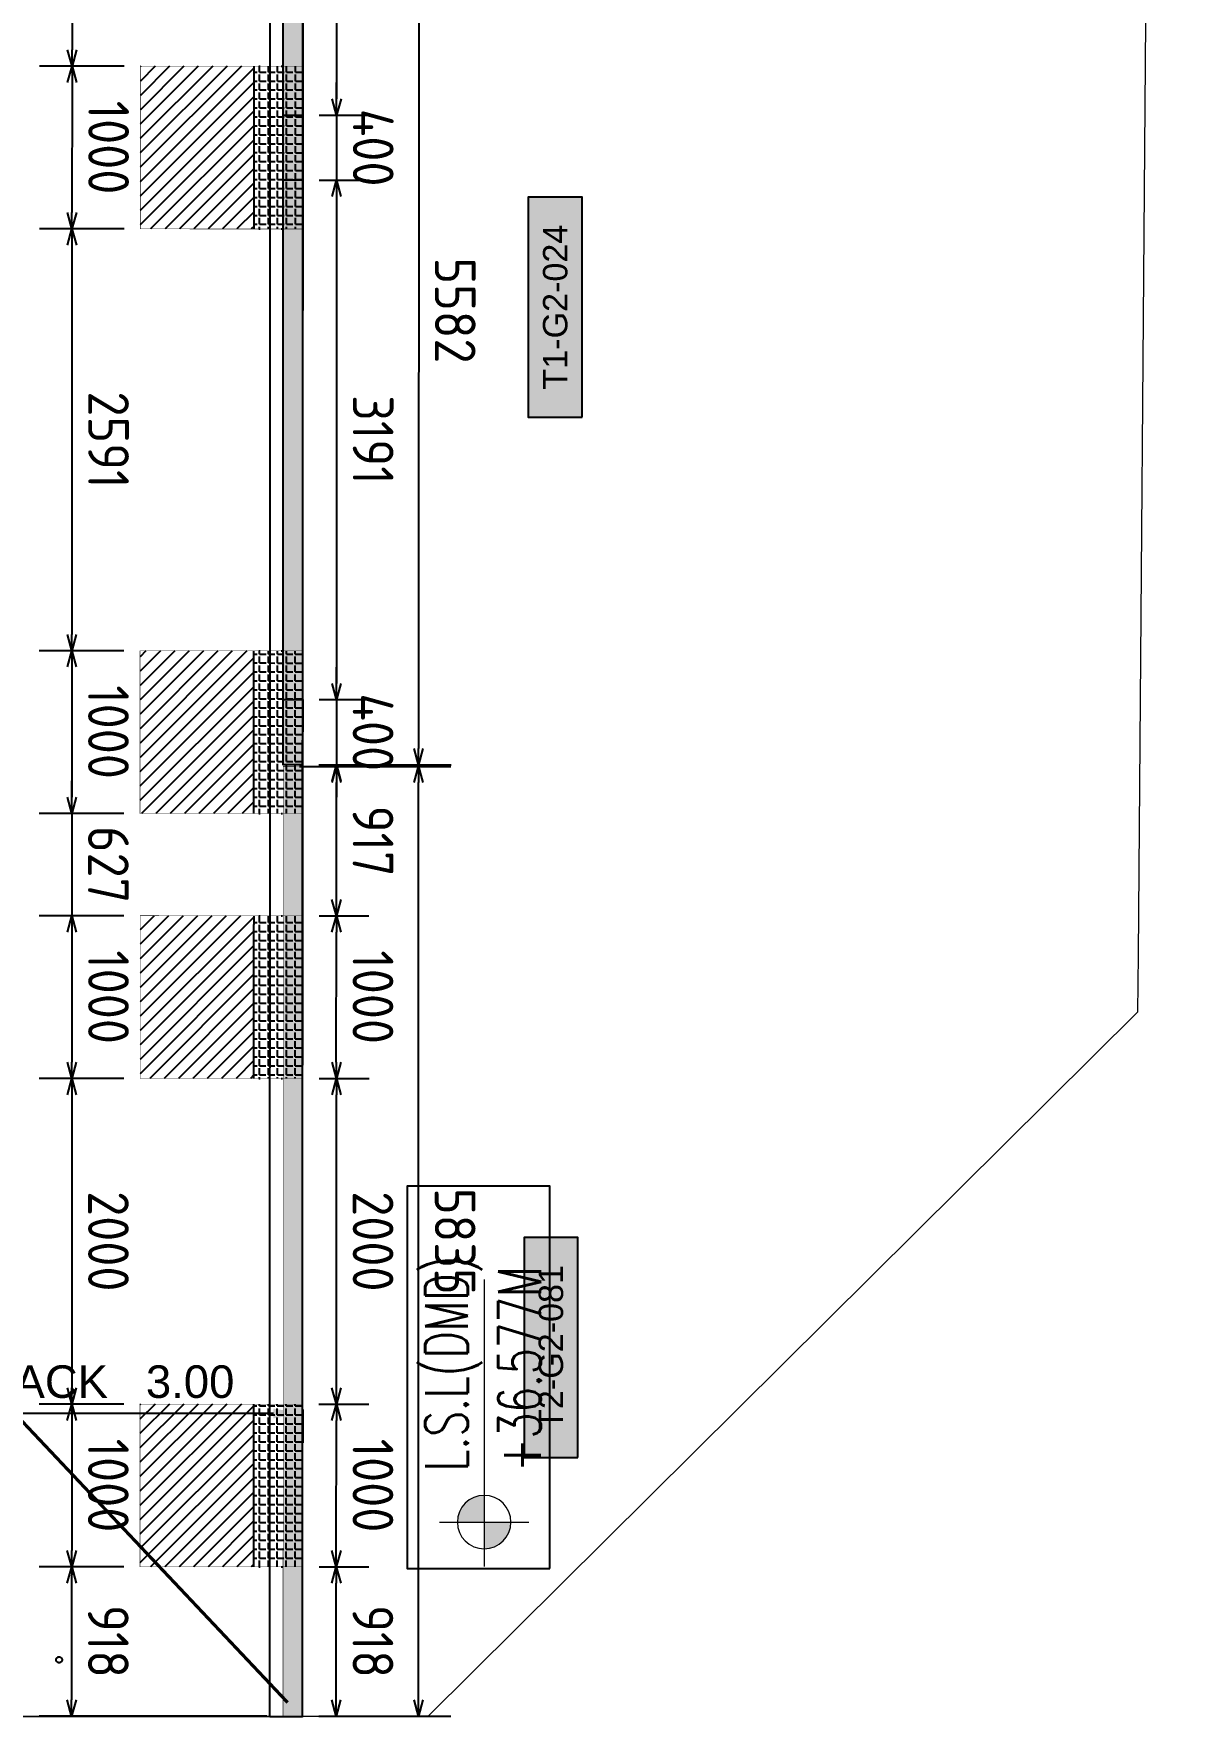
# Model space of a CAD drawing. Header units: centimetres. Extents: x -6122352 to 6876996, y -1694241 to 2592194.
# Drawn here: x 259576 to 266672, y -66199 to -55857 of the extents above; entities that cross this region are included whole.
import ezdxf
from ezdxf.enums import TextEntityAlignment as Align
from ezdxf.xclip import XClip

# ---------------------------------------------------------------- set-up
doc = ezdxf.new("R2010")
doc.units = ezdxf.units.CM
doc.header["$MEASUREMENT"] = 0
doc.header["$XCLIPFRAME"] = 2
doc.header["$PDMODE"] = 66
doc.header["$PDSIZE"] = 100
doc.linetypes.add('CENTER', pattern=[2, 1.25, -0.25, 0.25, -0.25])
doc.linetypes.add('DASHED2', pattern=[0.375, 0.25, -0.125])
doc.layers.get('Defpoints').update_dxf_attribs({"color": 255, "linetype": 'CENTER'})
for name, color, linetype, lineweight, true_color in [('08-Compound Wall-2', 6, 'Continuous', 25, 0xff00ff), ('23585-XR-AR-DAMAC PLOT LIMITS$0$1-End units', 7, 'Continuous', 5, 0xf8991e), ('23585-XR-AR-DAMAC PLOT LIMITS$0$1-Open Space', 7, 'Continuous', 5, 0x90cf5a)]:
    doc.layers.add(name, color=color, linetype=linetype, lineweight=lineweight, true_color=true_color)
for name, color, linetype in [('@MI-FOOTINGS', 7, 'Continuous'), ('@MI-MEP', 7, 'Continuous'), ('@MI-REF LAYER', 7, 'Continuous'), ('@MI-TYPE-01', 30, 'Continuous'), ('@MI-TYPE-02', 6, 'Continuous'), ('PANEL-TAGS', 7, 'Continuous'), ('S-DIMENSION', 251, 'Continuous'), ('XREF1$0$S-LEVELS', 2, 'Continuous'), ('XREF1$0$TYPICAL NEW PROFILE', 3, 'Continuous')]:
    doc.layers.add(name, color=color, linetype=linetype)
doc.layers.add('A-ANNO-TEXT', color=3, linetype='Continuous', lineweight=25)
doc.layers.add('XREF1$0$36-TAGLVL', color=23, linetype='Continuous', lineweight=9)
doc.styles.add('PANELTAG_STYLE', font='arial.ttf')
doc.styles.add('Schueco-BEMSTIL', font='isocpeur.ttf', dxfattribs={"width": 0.9})
doc.styles.get("Standard").update_dxf_attribs({"font": 'arial.ttf'})
doc.styles.add('XREF1$0$DLT_TEXT', font='romans.shx', dxfattribs={"width": 0.7})
doc.dimstyles.new('MI- JWC-TXT-2.5 MM', dxfattribs={"dimscale": 1.5, "dimtxt": 2.5, "dimasz": 1, "dimexe": 2, "dimexo": 1, "dimgap": 1, "dimtad": 1, "dimdec": 0, "dimdsep": 46, "dimtxsty": 'Schueco-BEMSTIL', "dimblk": 'OPEN30', "dimcen": 0, "dimdle": 2, "dimclrd": 140, "dimclre": 8, "dimclrt": 40, "dimadec": 0, "dimazin": 2, "dimtfac": 1, "dimtdec": 0, "dimtix": 1, "dimtmove": 2, "dimatfit": 3, "dimldrblk": 'OPEN', "dimfxl": 2, "dimlwd": -1, "dimlwe": -1, "dimarcsym": 0})
doc.dimstyles.get("Standard").update_dxf_attribs({"dimtxt": 5, "dimasz": 0.5, "dimexe": 0.18, "dimexo": 0.0625, "dimgap": 0.09, "dimtad": 0, "dimtih": 1, "dimtoh": 1, "dimdec": 0, "dimzin": 0, "dimdsep": 46, "dimtxsty": 'Standard', "dimcen": 0.09, "dimadec": 0, "dimazin": 0, "dimtfac": 1, "dimtdec": 0, "dimtofl": 0, "dimtmove": 0, "dimatfit": 3, "dimfxl": 1, "dimtolj": 1, "dimtzin": 0, "dimarcsym": 0})

# ---------------------------------------------------------------- blocks, each defined once
blk = doc.blocks.new('23585-XR-AR-BOUNDARY WALLS AND SETBACKS')
at = {"layer": '08-Compound Wall-2'}
for points in [[(496616.823, 2769044.627), (496616.958, 2769044.774), (496599.264, 2769060.988)], [(496616.823, 2769044.627), (496599.203, 2769060.773), (496593.157, 2769054.176), (496589.104, 2769049.752), (496585.05, 2769045.328), (496580.997, 2769040.905), (496576.944, 2769036.481), (496570.83, 2769029.808), (496588.451, 2769013.662)]]:
    blk.add_lwpolyline(points, dxfattribs=at)
blk = doc.blocks.new('A$C9d9485f6')
at = {"layer": 'A-ANNO-TEXT', "rotation": 312.4881850805905}
blk.add_blockref('23585-XR-AR-BOUNDARY WALLS AND SETBACKS', (-2377088.535, -1504219.252), dxfattribs=at)
blk = doc.blocks.new('23585-XR-AR-DAMAC PLOT LIMITS')
at = {"layer": '23585-XR-AR-DAMAC PLOT LIMITS$0$1-End units', "color": 251, "true_color": 0x636466}
blk.add_lwpolyline([(496616.958, 2769044.774), (496610.779, 2769038.03), (496593.083, 2769054.243), (496599.264, 2769060.988)], close=True, dxfattribs=at)
at = {"layer": '23585-XR-AR-DAMAC PLOT LIMITS$0$1-Open Space', "color": 251, "true_color": 0x636466}
blk.add_lwpolyline([(496608.192, 2769059.895), (496612.584, 2769055.807), (496616.976, 2769051.72), (496617.234, 2769051.48), (496617.478, 2769045.341), (496616.958, 2769044.774), (496599.264, 2769060.988), (496581.568, 2769077.201), (496582.293, 2769077.993), (496588.481, 2769078.239), (496595.015, 2769072.158), (496599.407, 2769068.071), (496603.8, 2769063.983)], close=True, dxfattribs=at)
blk = doc.blocks.new('A$Cf093b529')
at = {"layer": 'A-ANNO-TEXT'}
blk.add_blockref('23585-XR-AR-DAMAC PLOT LIMITS', (-495391.99, -2768603.442), dxfattribs=at)
blk = doc.blocks.new('A$C780da55d')
at = {"layer": 'S-DIMENSION'}
blk.add_circle((39.302, -0.002), 0.0182, dxfattribs=at)
blk = doc.blocks.new('23585-XR-AR-MALDIVE-2$0$TH_4')
blk.add_blockref('A$C780da55d', (495794.655, 2769130.864))
blk = doc.blocks.new('A$C4721b5b5')
at = {"color": 1, "true_color": 0xeb0000, "const_width": 0.01}
blk.add_lwpolyline([(33.15, 0), (27.15, 0), (21.15, 0), (15.15, 0), (9.15, 0), (0, 0), (0, 24), (9.15, 24), (15.15, 24), (21.15, 24), (27.15, 24), (33.15, 24), (42.298, 24), (42.297, 0)], close=True, dxfattribs=at)
blk = doc.blocks.new('*D770')
at = {"color": 0, "lineweight": -2, "transparency": 16777216}
for p, q in [((494356.969, 2767860.796), (494356.969, 2767861.126)), ((494359.787, 2767860.946), (494357.149, 2767860.946)), ((494359.967, 2767860.97), (494359.967, 2767860.766))]:
    blk.add_line(p, q, dxfattribs=at)
at = {"color": 0, "transparency": 16777216}
for points in [[(494357.149, 2767860.976), (494357.149, 2767860.916), (494356.969, 2767860.946)], [(494359.787, 2767860.976), (494359.787, 2767860.916), (494359.967, 2767860.946)]]:
    blk.add_solid(points, dxfattribs=at)
at = {"layer": 'Defpoints', "color": 0, "transparency": 16777216}
for p in [(494359.967, 2767861.033), (494356.969, 2767860.946), (494356.969, 2767860.733)]:
    blk.add_point(p, dxfattribs=at)
at = {"color": 0, "transparency": 16777216, "insert": (494358.468, 2767861.14), "char_height": 0.2, "attachment_point": 5}
blk.add_mtext('\\A1;SET BACK   3.00', dxfattribs=at)
blk = doc.blocks.new('XREF1$0$LVL  ATTR')
at = {"color": 7}
blk.add_wipeout([(-0.3373, 0.3835), (1.8973, 0.3835), (1.8973, -0.4505), (-0.3373, -0.4505)], dxfattribs=at)
at = {"layer": 'XREF1$0$36-TAGLVL', "extrusion": (-4.88814e-07, 1.40652e-17, 1)}
h = blk.add_hatch(color=252, dxfattribs=at)
h.paths.add_polyline_path([(-0.0654, 0.1563, 0.414214), (-0.2216, 0), (-0.0654, 0)])
h.paths.add_polyline_path([(0.0909, 0), (-0.0654, 0), (-0.0654, -0.1562, 0.414214)])
for p, q in [((-0.0654, -0.2604), (-0.0654, 0.2604)), ((1.3511, 0, 0), (-0.3253, 0, 0))]:
    blk.add_line(p, q, dxfattribs=at)
blk.add_circle((-0.0654, 0, 0), 0.1562, dxfattribs=at)
at = {"layer": 'XREF1$0$S-LEVELS', "color": 1}
blk.add_lwpolyline([(-0.3373, 0.3835), (1.8973, 0.3835), (1.8973, -0.4505), (-0.3373, -0.4505)], close=True, dxfattribs=at)
at = {"layer": 'XREF1$0$TYPICAL NEW PROFILE', "color": 3, "style": 'XREF1$0$DLT_TEXT', "width": 0.7}
for tag, p in [('+0.00M', (0.2413, 0.0671, -0.0001)), ('S.S.L', (0.2413, -0.3453, -0.0001))]:
    blk.add_attdef(tag, p, '', height=0.25, dxfattribs=at)
blk = doc.blocks.new('T1-FOOTING')
at = {"transparency": 33554679}
h = blk.add_hatch(dxfattribs=at)
h.set_pattern_fill('ANGLE', color=256, scale=500)
h.set_pattern_definition([(0, (0, 0), (0, 137.5), [100, -37.5]), (90, (0, 0), (-137.5, 8e-15), [100, -37.5])])
h.paths.add_polyline_path([(-500, -300), (500, -300), (500, 0), (-500, 0)])
h.paths.add_polyline_path([(-499.75, -299.75), (499.75, -299.75), (499.75, -0.25), (-499.75, -0.25)], flags=16)
h = blk.add_hatch(dxfattribs=at)
h.set_pattern_fill('ANGLE', color=8, scale=200)
h.set_pattern_definition([(0, (0, 0), (0, 55), [40, -15]), (90, (0, 0), (-55, 3e-15), [40, -15])])
h.paths.add_polyline_path([(500, -300), (500, 0), (-500, 0), (-500, -300)])
h = blk.add_hatch(dxfattribs=at)
h.set_pattern_fill('ANSI31', color=8, scale=500)
h.paths.add_polyline_path([(500, -1000), (500, -300), (-500, -300), (-500, -1000)])
at = {"layer": '@MI-TYPE-01', "color": 240, "linetype": 'DASHED2', "true_color": 0xed1f24}
blk.add_line((-500, -300), (500, -300), dxfattribs=at)
at = {"layer": '@MI-TYPE-01', "color": 240, "true_color": 0xed1f24, "const_width": 2.5}
blk.add_lwpolyline([(-500, 0), (500, 0), (500, -1000), (-500, -1000)], close=True, dxfattribs=at)
blk = doc.blocks.new('_Open30')
at = {"color": 0, "linetype": 'ByBlock', "lineweight": -2}
for p, q in [((-1, 0.27), (0, 0)), ((0, 0), (-1, -0.27)), ((0, 0), (-1, 0))]:
    blk.add_line(p, q, dxfattribs=at)
blk = doc.blocks.new('*D913')
at = {"layer": '@MI-TYPE-02', "color": 8, "transparency": 16777216}
for p, q in [((382583, -191426), (383394, -191426)), ((382584, -197261), (383396, -197261))]:
    blk.add_line(p, q, dxfattribs=at)
at = {"layer": '@MI-TYPE-02', "color": 140, "transparency": 16777216}
blk.add_line((383196, -197161), (383195, -191526), dxfattribs=at)
at = {"layer": 'Defpoints', "color": 0, "transparency": 16777216}
for p in [(382483, -191426), (383194, -191426), (382484, -197261)]:
    blk.add_point(p, dxfattribs=at)
at = {"layer": '@MI-TYPE-02', "color": 140, "transparency": 16777216, "xscale": 100, "yscale": 100, "zscale": 100}
for p, rotation in [((383194, -191426), 90.01026582106833), ((383196, -197261), 270.0102658210683)]:
    blk.add_blockref('_Open30', p, dxfattribs=dict(at, rotation=rotation))
at = {"layer": '@MI-TYPE-02', "color": 40, "transparency": 16777216, "insert": (383420, -194344), "char_height": 250, "attachment_point": 5, "rotation": 270.0103, "style": 'Schueco-BEMSTIL'}
blk.add_mtext('5835', dxfattribs=at)
blk = doc.blocks.new('_Open')
at = {"color": 0, "linetype": 'ByBlock', "lineweight": -2}
for p, q in [((-1, 0.2), (0, 0)), ((-1, -0.2), (0, 0)), ((0, 0), (-1, 0))]:
    blk.add_line(p, q, dxfattribs=at)
blk = doc.blocks.new('*D914')
at = {"layer": '@MI-TYPE-02', "color": 8, "transparency": 16777216}
for p, q in [((382585, -196344), (382891, -196344)), ((382584, -197261), (382891, -197261))]:
    blk.add_line(p, q, dxfattribs=at)
at = {"layer": '@MI-TYPE-02', "color": 140, "transparency": 16777216}
blk.add_line((382691, -197161), (382691, -196444), dxfattribs=at)
at = {"layer": 'Defpoints', "color": 0, "transparency": 16777216}
for p in [(382485, -196344), (382691, -196344), (382484, -197261)]:
    blk.add_point(p, dxfattribs=at)
at = {"layer": '@MI-TYPE-02', "color": 140, "transparency": 16777216, "xscale": 100, "yscale": 100, "zscale": 100}
for p, rotation in [((382691, -196344), 90.01026582106833), ((382691, -197261), 270.0102658210683)]:
    blk.add_blockref('_Open30', p, dxfattribs=dict(at, rotation=rotation))
at = {"layer": '@MI-TYPE-02', "color": 40, "transparency": 16777216, "insert": (382916, -196802), "char_height": 250, "attachment_point": 5, "rotation": 270.0103, "style": 'Schueco-BEMSTIL'}
blk.add_mtext('918', dxfattribs=at)
blk = doc.blocks.new('*D915')
at = {"layer": '@MI-TYPE-02', "color": 8, "transparency": 16777216}
for p, q in [((382583, -195344), (382891, -195344)), ((382585, -196344), (382891, -196344))]:
    blk.add_line(p, q, dxfattribs=at)
at = {"layer": '@MI-TYPE-02', "color": 140, "transparency": 16777216}
blk.add_line((382691, -196244), (382691, -195444), dxfattribs=at)
at = {"layer": 'Defpoints', "color": 0, "transparency": 16777216}
for p in [(382483, -195344), (382691, -195344), (382485, -196344)]:
    blk.add_point(p, dxfattribs=at)
at = {"layer": '@MI-TYPE-02', "color": 140, "transparency": 16777216, "xscale": 100, "yscale": 100, "zscale": 100}
for p, rotation in [((382691, -195344), 90.01026582106833), ((382691, -196344), 270.0102658210683)]:
    blk.add_blockref('_Open30', p, dxfattribs=dict(at, rotation=rotation))
at = {"layer": '@MI-TYPE-02', "color": 40, "transparency": 16777216, "insert": (382916, -195844), "char_height": 250, "attachment_point": 5, "rotation": 270.0103, "style": 'Schueco-BEMSTIL'}
blk.add_mtext('1000', dxfattribs=at)
blk = doc.blocks.new('*D916')
at = {"layer": '@MI-TYPE-02', "color": 8, "transparency": 16777216}
for p, q in [((382584, -193344), (382891, -193344)), ((382583, -195344), (382891, -195344))]:
    blk.add_line(p, q, dxfattribs=at)
at = {"layer": '@MI-TYPE-02', "color": 140, "transparency": 16777216}
blk.add_line((382691, -195244), (382691, -193444), dxfattribs=at)
at = {"layer": 'Defpoints', "color": 0, "transparency": 16777216}
for p in [(382484, -193344), (382691, -193344), (382483, -195344)]:
    blk.add_point(p, dxfattribs=at)
at = {"layer": '@MI-TYPE-02', "color": 140, "transparency": 16777216, "xscale": 100, "yscale": 100, "zscale": 100}
for p, rotation in [((382691, -193344), 90.01026582106833), ((382691, -195344), 270.0102658210683)]:
    blk.add_blockref('_Open30', p, dxfattribs=dict(at, rotation=rotation))
at = {"layer": '@MI-TYPE-02', "color": 40, "transparency": 16777216, "insert": (382916, -194344), "char_height": 250, "attachment_point": 5, "rotation": 270.0103, "style": 'Schueco-BEMSTIL'}
blk.add_mtext('2000', dxfattribs=at)
blk = doc.blocks.new('*D917')
at = {"layer": '@MI-TYPE-02', "color": 8, "transparency": 16777216}
for p, q in [((382584, -192344), (382890, -192344)), ((382584, -193344), (382891, -193344))]:
    blk.add_line(p, q, dxfattribs=at)
at = {"layer": '@MI-TYPE-02', "color": 140, "transparency": 16777216}
blk.add_line((382690, -193244), (382690, -192444), dxfattribs=at)
at = {"layer": 'Defpoints', "color": 0, "transparency": 16777216}
for p in [(382484, -192344), (382690, -192344), (382484, -193344)]:
    blk.add_point(p, dxfattribs=at)
at = {"layer": '@MI-TYPE-02', "color": 140, "transparency": 16777216, "xscale": 100, "yscale": 100, "zscale": 100}
for p, rotation in [((382690, -192344), 90.01026582106833), ((382691, -193344), 270.0102658210683)]:
    blk.add_blockref('_Open30', p, dxfattribs=dict(at, rotation=rotation))
at = {"layer": '@MI-TYPE-02', "color": 40, "transparency": 16777216, "insert": (382915, -192844), "char_height": 250, "attachment_point": 5, "rotation": 270.0103, "style": 'Schueco-BEMSTIL'}
blk.add_mtext('1000', dxfattribs=at)
blk = doc.blocks.new('*D918')
at = {"layer": '@MI-TYPE-02', "color": 8, "transparency": 16777216}
for p, q in [((382463, -191426), (382890, -191426)), ((382584, -192344), (382890, -192344))]:
    blk.add_line(p, q, dxfattribs=at)
at = {"layer": '@MI-TYPE-02', "color": 140, "transparency": 16777216}
blk.add_line((382690, -192244), (382690, -191526), dxfattribs=at)
at = {"layer": 'Defpoints', "color": 0, "transparency": 16777216}
for p in [(382363, -191426), (382690, -191426), (382484, -192344)]:
    blk.add_point(p, dxfattribs=at)
at = {"layer": '@MI-TYPE-02', "color": 140, "transparency": 16777216, "xscale": 100, "yscale": 100, "zscale": 100}
for p, rotation in [((382690, -191426), 90.01026582106833), ((382690, -192344), 270.0102658210683)]:
    blk.add_blockref('_Open30', p, dxfattribs=dict(at, rotation=rotation))
at = {"layer": '@MI-TYPE-02', "color": 40, "transparency": 16777216, "insert": (382915, -191885), "char_height": 250, "attachment_point": 5, "rotation": 270.0103, "style": 'Schueco-BEMSTIL'}
blk.add_mtext('917', dxfattribs=at)
blk = doc.blocks.new('RCC COPING')
at = {"layer": '@MI-TYPE-01', "transparency": 33554679}
h = blk.add_hatch(color=8, dxfattribs=at)
h.dxf.hatch_style = 1
h.paths.add_polyline_path([(60, 200), (-60, 200), (-60, -200), (60, -200)])
at = {"layer": '@MI-TYPE-01', "color": 30}
blk.add_lwpolyline([(-60, 200), (60, 200), (60, -200), (-60, -200)], close=True, dxfattribs=at)
blk = doc.blocks.new('31309MM')
at = {"layer": '@MI-TYPE-01', "transparency": 33554679}
h = blk.add_hatch(color=30, dxfattribs=at)
h.dxf.hatch_style = 1
h.paths.add_polyline_path([(0, 120), (5582, 120), (5582, 0), (0, 0)])
h.paths.add_polyline_path([(5592, 0), (12764, 0), (12764, 120), (5592, 120)])
h.paths.add_polyline_path([(12774, 120), (18356, 120), (18356, 0), (12774, 0)])
h.paths.add_polyline_path([(18366, 0), (23537, 0), (23537, 120), (18366, 120)])
h.paths.add_polyline_path([(23547, 120), (30720, 120), (30720, 0), (23547, 0)])
h.paths.add_polyline_path([(30730, 0), (36309, 0), (36309, 120), (30730, 120)])
at = {"layer": '@MI-TYPE-01', "color": 30}
blk.add_lwpolyline([(0, 120), (5582, 120), (5582, 0), (0, 0)], close=True, dxfattribs=at)
at = {"layer": '@MI-TYPE-01', "color": 240, "true_color": 0xed1f24, "rotation": 89.95700707059105}
for p in [(200, 60), (3791, 60)]:
    blk.add_blockref('RCC COPING', p, dxfattribs=at)
blk = doc.blocks.new('A$Ceca04276')
at = {"layer": '@MI-TYPE-01', "color": 30, "rotation": 89.98971944707202}
blk.add_blockref('31309MM', (0, 10), dxfattribs=at)
blk = doc.blocks.new('*D1384')
at = {"layer": '@MI-TYPE-02', "color": 8, "transparency": 16777216}
for p, q in [((98, 11427), (910, 11427)), ((99, 5845), (911, 5845))]:
    blk.add_line(p, q, dxfattribs=at)
at = {"layer": '@MI-TYPE-02', "color": 140, "transparency": 16777216}
blk.add_line((710, 11327), (711, 5945), dxfattribs=at)
at = {"layer": 'Defpoints', "color": 0, "transparency": 16777216}
for p in [(-2, 11427), (-1, 5845), (711, 5845)]:
    blk.add_point(p, dxfattribs=at)
at = {"layer": '@MI-TYPE-02', "color": 140, "transparency": 16777216, "xscale": 100, "yscale": 100, "zscale": 100}
for p, rotation in [((710, 11427), 90.01026582106833), ((711, 5845), 270.0102658210683)]:
    blk.add_blockref('_Open30', p, dxfattribs=dict(at, rotation=rotation))
at = {"layer": '@MI-TYPE-02', "color": 40, "transparency": 16777216, "insert": (935, 8636), "char_height": 250, "attachment_point": 5, "rotation": 270.0103, "style": 'Schueco-BEMSTIL'}
blk.add_mtext('5582', dxfattribs=at)
blk = doc.blocks.new('*D1394')
at = {"layer": '@MI-TYPE-02', "color": 8, "transparency": 16777216}
for p, q in [((-23, 18609), (404, 18609)), ((98, 9836), (406, 9836))]:
    blk.add_line(p, q, dxfattribs=at)
at = {"layer": '@MI-TYPE-02', "color": 140, "transparency": 16777216}
blk.add_line((204, 18509), (206, 9936), dxfattribs=at)
at = {"layer": 'Defpoints', "color": 0, "transparency": 16777216}
for p in [(-123, 18609), (-2, 9836), (206, 9836)]:
    blk.add_point(p, dxfattribs=at)
at = {"layer": '@MI-TYPE-02', "color": 140, "transparency": 16777216, "xscale": 100, "yscale": 100, "zscale": 100}
for p, rotation in [((204, 18609), 90.01026582106833), ((206, 9836), 270.0102658210683)]:
    blk.add_blockref('_Open30', p, dxfattribs=dict(at, rotation=rotation))
at = {"layer": '@MI-TYPE-02', "color": 40, "transparency": 16777216, "insert": (430, 14223), "char_height": 250, "attachment_point": 5, "rotation": 270.0103, "style": 'Schueco-BEMSTIL'}
blk.add_mtext('8773', dxfattribs=at)
blk = doc.blocks.new('*D1395')
at = {"layer": '@MI-TYPE-02', "color": 140, "transparency": 16777216}
for p, q in [((206, 9936), (206, 10036)), ((206, 9836), (206, 9436)), ((206, 9336), (206, 9236))]:
    blk.add_line(p, q, dxfattribs=at)
at = {"layer": '@MI-TYPE-02', "color": 8, "transparency": 16777216}
for p, q in [((98, 9836), (406, 9836)), ((98, 9436), (406, 9436))]:
    blk.add_line(p, q, dxfattribs=at)
at = {"layer": 'Defpoints', "color": 0, "transparency": 16777216}
for p in [(-2, 9836), (-2, 9436), (206, 9436)]:
    blk.add_point(p, dxfattribs=at)
at = {"layer": '@MI-TYPE-02', "color": 140, "transparency": 16777216, "xscale": 100, "yscale": 100, "zscale": 100}
for p, rotation in [((206, 9836), 270.0102658210683), ((206, 9436), 90.01026582106833)]:
    blk.add_blockref('_Open30', p, dxfattribs=dict(at, rotation=rotation))
at = {"layer": '@MI-TYPE-02', "color": 40, "transparency": 16777216, "insert": (431, 9636), "char_height": 250, "attachment_point": 5, "rotation": 270.0103, "style": 'Schueco-BEMSTIL'}
blk.add_mtext('400', dxfattribs=at)
blk = doc.blocks.new('*D1396')
at = {"layer": '@MI-TYPE-02', "color": 8, "transparency": 16777216}
for p, q in [((98, 9436), (406, 9436)), ((99, 6245), (406, 6245))]:
    blk.add_line(p, q, dxfattribs=at)
at = {"layer": '@MI-TYPE-02', "color": 140, "transparency": 16777216}
blk.add_line((206, 9336), (206, 6345), dxfattribs=at)
at = {"layer": 'Defpoints', "color": 0, "transparency": 16777216}
for p in [(-2, 9436), (-1, 6245), (206, 6245)]:
    blk.add_point(p, dxfattribs=at)
at = {"layer": '@MI-TYPE-02', "color": 140, "transparency": 16777216, "xscale": 100, "yscale": 100, "zscale": 100}
for p, rotation in [((206, 9436), 90.01026582106833), ((206, 6245), 270.0102658210683)]:
    blk.add_blockref('_Open30', p, dxfattribs=dict(at, rotation=rotation))
at = {"layer": '@MI-TYPE-02', "color": 40, "transparency": 16777216, "insert": (431, 7841), "char_height": 250, "attachment_point": 5, "rotation": 270.0103, "style": 'Schueco-BEMSTIL'}
blk.add_mtext('3191', dxfattribs=at)
blk = doc.blocks.new('*D1397')
at = {"layer": '@MI-TYPE-02', "color": 140, "transparency": 16777216}
for p, q in [((206, 6345), (206, 6445)), ((206, 6245), (206, 5845)), ((206, 5745), (206, 5645))]:
    blk.add_line(p, q, dxfattribs=at)
at = {"layer": '@MI-TYPE-02', "color": 8, "transparency": 16777216}
for p, q in [((99, 6245), (406, 6245)), ((99, 5845), (406, 5845))]:
    blk.add_line(p, q, dxfattribs=at)
at = {"layer": 'Defpoints', "color": 0, "transparency": 16777216}
for p in [(-1, 6245), (-1, 5845), (206, 5845)]:
    blk.add_point(p, dxfattribs=at)
at = {"layer": '@MI-TYPE-02', "color": 140, "transparency": 16777216, "xscale": 100, "yscale": 100, "zscale": 100}
for p, rotation in [((206, 6245), 270.0102658210683), ((206, 5845), 90.01026582106833)]:
    blk.add_blockref('_Open30', p, dxfattribs=dict(at, rotation=rotation))
at = {"layer": '@MI-TYPE-02', "color": 40, "transparency": 16777216, "insert": (431, 6045), "char_height": 250, "attachment_point": 5, "rotation": 270.0103, "style": 'Schueco-BEMSTIL'}
blk.add_mtext('400', dxfattribs=at)
blk = doc.blocks.new('*D1420')
at = {"layer": '@MI-TYPE-02', "color": 8, "transparency": 16777216}
for p, q in [((-1102, 12727), (-1621, 12727)), ((-1100, 10136), (-1620, 10136))]:
    blk.add_line(p, q, dxfattribs=at)
at = {"layer": '@MI-TYPE-02', "color": 140, "transparency": 16777216}
blk.add_line((-1421, 12627), (-1420, 10236), dxfattribs=at)
at = {"layer": 'Defpoints', "color": 0, "transparency": 16777216}
for p in [(-1002, 12727), (-1420, 10136), (-1000, 10136)]:
    blk.add_point(p, dxfattribs=at)
at = {"layer": '@MI-TYPE-02', "color": 140, "transparency": 16777216, "xscale": 100, "yscale": 100, "zscale": 100}
for p, rotation in [((-1421, 12727), 90.01026582106819), ((-1420, 10136), 270.0102658210682)]:
    blk.add_blockref('_Open30', p, dxfattribs=dict(at, rotation=rotation))
at = {"layer": '@MI-TYPE-02', "color": 40, "transparency": 16777216, "insert": (-1196, 11432), "char_height": 250, "attachment_point": 5, "rotation": 270.0103, "style": 'Schueco-BEMSTIL'}
blk.add_mtext('2591', dxfattribs=at)
blk = doc.blocks.new('*D1421')
at = {"layer": '@MI-TYPE-02', "color": 8, "transparency": 16777216}
for p, q in [((-1100, 10136), (-1620, 10136)), ((-1100, 9136), (-1620, 9136))]:
    blk.add_line(p, q, dxfattribs=at)
at = {"layer": '@MI-TYPE-02', "color": 140, "transparency": 16777216}
blk.add_line((-1420, 10036), (-1420, 9236), dxfattribs=at)
at = {"layer": 'Defpoints', "color": 0, "transparency": 16777216}
for p in [(-1000, 10136), (-1420, 9136), (-1000, 9136)]:
    blk.add_point(p, dxfattribs=at)
at = {"layer": '@MI-TYPE-02', "color": 140, "transparency": 16777216, "xscale": 100, "yscale": 100, "zscale": 100}
for p, rotation in [((-1420, 10136), 90.01026582106819), ((-1420, 9136), 270.0102658210682)]:
    blk.add_blockref('_Open30', p, dxfattribs=dict(at, rotation=rotation))
at = {"layer": '@MI-TYPE-02', "color": 40, "transparency": 16777216, "insert": (-1195, 9636), "char_height": 250, "attachment_point": 5, "rotation": 270.0103, "style": 'Schueco-BEMSTIL'}
blk.add_mtext('1000', dxfattribs=at)
blk = doc.blocks.new('*D1422')
at = {"layer": '@MI-TYPE-02', "color": 8, "transparency": 16777216}
for p, q in [((-1100, 9136), (-1620, 9136)), ((-1100, 6545), (-1620, 6545))]:
    blk.add_line(p, q, dxfattribs=at)
at = {"layer": '@MI-TYPE-02', "color": 140, "transparency": 16777216}
blk.add_line((-1420, 9036), (-1420, 6645), dxfattribs=at)
at = {"layer": 'Defpoints', "color": 0, "transparency": 16777216}
for p in [(-1000, 9136), (-1420, 6545), (-1000, 6545)]:
    blk.add_point(p, dxfattribs=at)
at = {"layer": '@MI-TYPE-02', "color": 140, "transparency": 16777216, "xscale": 100, "yscale": 100, "zscale": 100}
for p, rotation in [((-1420, 9136), 90.01026582106819), ((-1420, 6545), 270.0102658210682)]:
    blk.add_blockref('_Open30', p, dxfattribs=dict(at, rotation=rotation))
at = {"layer": '@MI-TYPE-02', "color": 40, "transparency": 16777216, "insert": (-1195, 7840), "char_height": 250, "attachment_point": 5, "rotation": 270.0103, "style": 'Schueco-BEMSTIL'}
blk.add_mtext('2591', dxfattribs=at)
blk = doc.blocks.new('*D1423')
at = {"layer": '@MI-TYPE-02', "color": 8, "transparency": 16777216}
for p, q in [((-1100, 6545), (-1620, 6545)), ((-1101, 5545), (-1620, 5545))]:
    blk.add_line(p, q, dxfattribs=at)
at = {"layer": '@MI-TYPE-02', "color": 140, "transparency": 16777216}
blk.add_line((-1420, 6445), (-1420, 5645), dxfattribs=at)
at = {"layer": 'Defpoints', "color": 0, "transparency": 16777216}
for p in [(-1000, 6545), (-1420, 5545), (-1001, 5545)]:
    blk.add_point(p, dxfattribs=at)
at = {"layer": '@MI-TYPE-02', "color": 140, "transparency": 16777216, "xscale": 100, "yscale": 100, "zscale": 100}
for p, rotation in [((-1420, 6545), 90.01026582106819), ((-1420, 5545), 270.0102658210682)]:
    blk.add_blockref('_Open30', p, dxfattribs=dict(at, rotation=rotation))
at = {"layer": '@MI-TYPE-02', "color": 40, "transparency": 16777216, "insert": (-1195, 6045), "char_height": 250, "attachment_point": 5, "rotation": 270.0103, "style": 'Schueco-BEMSTIL'}
blk.add_mtext('1000', dxfattribs=at)
blk = doc.blocks.new('*D1424')
at = {"layer": '@MI-TYPE-02', "color": 140, "transparency": 16777216}
for p, q in [((-1420, 5645), (-1420, 5745)), ((-1420, 5545), (-1420, 4917)), ((-1420, 4817), (-1420, 4717))]:
    blk.add_line(p, q, dxfattribs=at)
at = {"layer": '@MI-TYPE-02', "color": 8, "transparency": 16777216}
for p, q in [((-1101, 5545), (-1620, 5545)), ((-1100, 4917), (-1620, 4917))]:
    blk.add_line(p, q, dxfattribs=at)
at = {"layer": 'Defpoints', "color": 0, "transparency": 16777216}
for p in [(-1001, 5545), (-1420, 4917), (-1000, 4917)]:
    blk.add_point(p, dxfattribs=at)
at = {"layer": '@MI-TYPE-02', "color": 140, "transparency": 16777216, "xscale": 100, "yscale": 100, "zscale": 100}
for p, rotation in [((-1420, 5545), 270.0102658210682), ((-1420, 4917), 90.01026582106819)]:
    blk.add_blockref('_Open30', p, dxfattribs=dict(at, rotation=rotation))
at = {"layer": '@MI-TYPE-02', "color": 40, "transparency": 16777216, "insert": (-1195, 5231), "char_height": 250, "attachment_point": 5, "rotation": 270.0103, "style": 'Schueco-BEMSTIL'}
blk.add_mtext('627', dxfattribs=at)
blk = doc.blocks.new('*D1425')
at = {"layer": '@MI-TYPE-02', "color": 8, "transparency": 16777216}
for p, q in [((-1100, 4917), (-1620, 4917)), ((-1100, 3917), (-1619, 3917))]:
    blk.add_line(p, q, dxfattribs=at)
at = {"layer": '@MI-TYPE-02', "color": 140, "transparency": 16777216}
blk.add_line((-1420, 4817), (-1419, 4017), dxfattribs=at)
at = {"layer": 'Defpoints', "color": 0, "transparency": 16777216}
for p in [(-1000, 4917), (-1419, 3917), (-1000, 3917)]:
    blk.add_point(p, dxfattribs=at)
at = {"layer": '@MI-TYPE-02', "color": 140, "transparency": 16777216, "xscale": 100, "yscale": 100, "zscale": 100}
for p, rotation in [((-1420, 4917), 90.01026582106819), ((-1419, 3917), 270.0102658210682)]:
    blk.add_blockref('_Open30', p, dxfattribs=dict(at, rotation=rotation))
at = {"layer": '@MI-TYPE-02', "color": 40, "transparency": 16777216, "insert": (-1194, 4417), "char_height": 250, "attachment_point": 5, "rotation": 270.0103, "style": 'Schueco-BEMSTIL'}
blk.add_mtext('1000', dxfattribs=at)
blk = doc.blocks.new('*D1426')
at = {"layer": '@MI-TYPE-02', "color": 8, "transparency": 16777216}
for p, q in [((-1100, 3917), (-1619, 3917)), ((-1099, 1917), (-1619, 1917))]:
    blk.add_line(p, q, dxfattribs=at)
at = {"layer": '@MI-TYPE-02', "color": 140, "transparency": 16777216}
blk.add_line((-1419, 3817), (-1419, 2017), dxfattribs=at)
at = {"layer": 'Defpoints', "color": 0, "transparency": 16777216}
for p in [(-1000, 3917), (-1419, 1917), (-999, 1917)]:
    blk.add_point(p, dxfattribs=at)
at = {"layer": '@MI-TYPE-02', "color": 140, "transparency": 16777216, "xscale": 100, "yscale": 100, "zscale": 100}
for p, rotation in [((-1419, 3917), 90.01026582106819), ((-1419, 1917), 270.0102658210682)]:
    blk.add_blockref('_Open30', p, dxfattribs=dict(at, rotation=rotation))
at = {"layer": '@MI-TYPE-02', "color": 40, "transparency": 16777216, "insert": (-1194, 2917), "char_height": 250, "attachment_point": 5, "rotation": 270.0103, "style": 'Schueco-BEMSTIL'}
blk.add_mtext('2000', dxfattribs=at)
blk = doc.blocks.new('*D1427')
at = {"layer": '@MI-TYPE-02', "color": 8, "transparency": 16777216}
for p, q in [((-1099, 1917), (-1619, 1917)), ((-1099, 917), (-1619, 917))]:
    blk.add_line(p, q, dxfattribs=at)
at = {"layer": '@MI-TYPE-02', "color": 140, "transparency": 16777216}
blk.add_line((-1419, 1817), (-1419, 1017), dxfattribs=at)
at = {"layer": 'Defpoints', "color": 0, "transparency": 16777216}
for p in [(-999, 1917), (-1419, 917), (-999, 917)]:
    blk.add_point(p, dxfattribs=at)
at = {"layer": '@MI-TYPE-02', "color": 140, "transparency": 16777216, "xscale": 100, "yscale": 100, "zscale": 100}
for p, rotation in [((-1419, 1917), 90.01026582106819), ((-1419, 917), 270.0102658210682)]:
    blk.add_blockref('_Open30', p, dxfattribs=dict(at, rotation=rotation))
at = {"layer": '@MI-TYPE-02', "color": 40, "transparency": 16777216, "insert": (-1194, 1417), "char_height": 250, "attachment_point": 5, "rotation": 270.0103, "style": 'Schueco-BEMSTIL'}
blk.add_mtext('1000', dxfattribs=at)
blk = doc.blocks.new('*D1428')
at = {"layer": '@MI-TYPE-02', "color": 8, "transparency": 16777216}
for p, q in [((-1099, 917), (-1619, 917)), ((-220, 0), (-1619, 0))]:
    blk.add_line(p, q, dxfattribs=at)
at = {"layer": '@MI-TYPE-02', "color": 140, "transparency": 16777216}
blk.add_line((-1419, 817), (-1419, 100), dxfattribs=at)
at = {"layer": 'Defpoints', "color": 0, "transparency": 16777216}
for p in [(-999, 917), (-1419, 0), (-120, 0)]:
    blk.add_point(p, dxfattribs=at)
at = {"layer": '@MI-TYPE-02', "color": 140, "transparency": 16777216, "xscale": 100, "yscale": 100, "zscale": 100}
for p, rotation in [((-1419, 917), 90.01026582106819), ((-1419, 0), 270.0102658210682)]:
    blk.add_blockref('_Open30', p, dxfattribs=dict(at, rotation=rotation))
at = {"layer": '@MI-TYPE-02', "color": 40, "transparency": 16777216, "insert": (-1194, 459), "char_height": 250, "attachment_point": 5, "rotation": 270.0103, "style": 'Schueco-BEMSTIL'}
blk.add_mtext('918', dxfattribs=at)
blk = doc.blocks.new('PANELTAG')
at = {"layer": 'PANEL-TAGS', "color": 1}
blk.add_lwpolyline([(-13.5, -3.3), (13.5, -3.3), (13.5, 3.3), (-13.5, 3.3)], close=True, dxfattribs=at)
at = {"layer": 'PANEL-TAGS', "color": 40, "true_color": 0xffd700}
blk.add_solid([(-13.5, -3.3), (13.5, -3.3), (-13.5, 3.3), (13.5, 3.3)], dxfattribs=at)
at = {"layer": 'PANEL-TAGS', "color": 5, "style": 'PANELTAG_STYLE'}
blk.add_attdef('TAGNO', text='', height=3, dxfattribs=at).set_placement((0, 0), align=Align.CENTER)
blk = doc.blocks.new('A$C01f2c052')
at = {"color": 1, "true_color": 0xeb0000, "const_width": 0.01}
blk.add_lwpolyline([(33.15, 0.639), (27.15, 0.639), (21.15, 0.639), (15.15, 0.639), (9.15, 0.639), (0, 0.639), (0, 24.639), (9.15, 24.639), (15.15, 24.639), (21.15, 24.639), (27.15, 24.639), (33.15, 24.639), (42.298, 24.639), (42.297, 0.639)], close=True, dxfattribs=at)
dim = blk.add_linear_dim(base=(39.3, 2.501), p1=(42.297, 2.588), p2=(39.3, 2.288), text='SET BACK   <>', dimstyle='Standard', override={"dimtxt": 0.2, "dimtad": 1, "dimtih": 0, "dimdec": 2})
dim.commit()
dim.dimension.update_dxf_attribs({"geometry": '*D770', "text_midpoint": (40.799, 2.695), "insert": (-494317.669, -2767858.445)})
blk = doc.blocks.new('T1-PARTITON 2')
at = {"layer": '@MI-TYPE-02'}
h = blk.add_hatch(color=256, dxfattribs=at)
h.dxf.hatch_style = 1
h.paths.add_polyline_path([(-1, 5835), (0, 0), (-120, 0), (-121, 5835)])
at = {"layer": '@MI-TYPE-02', "const_width": 2.5}
blk.add_lwpolyline([(-1, 5835), (0, 0), (-120, 0), (-121, 5835)], close=True, dxfattribs=at)
at = {"layer": '@MI-FOOTINGS', "color": 240, "true_color": 0xed1f24, "xscale": -1}
for p, rotation in [((-0.2, 9636.2), 270.0100462352146), ((-0.9, 6044.9), 270.0100462352146), ((0.1, 4417.5), 270.0102658218726), ((0.6, 1417.5), 270.0102658218726)]:
    blk.add_blockref('T1-FOOTING', p, dxfattribs=dict(at, rotation=rotation))
at = {"layer": '@MI-TYPE-02', "rotation": 0.02048826124247522}
blk.add_blockref('A$Ceca04276', (-1.3, 5835), dxfattribs=at)
at = {"layer": '@MI-TYPE-02'}
for base, p1, p2, picture, middle in [((205.6, 9836.2), (-123.1, 18608.9), (-1.6, 9836.2), '*D1394', (429.8, 14222.6)), ((-1420.5, 10135.9), (-1002.1, 12727.1), (-1000.3, 10136), '*D1420', (-1195.7, 11431.5)), ((710.6, 5845.1), (-1.9, 11426.8), (-0.9, 5844.9), '*D1384', (935.1, 8636)), ((-1420.3, 9135.9), (-1000.3, 10136), (-1000.2, 9136), '*D1421', (-1195.4, 9636)), ((205.6, 9436.2), (-1.6, 9836.2), (-1.7, 9436.2), '*D1395', (430.6, 9636.2)), ((206.2, 6245), (-1.7, 9436.2), (-0.8, 6244.9), '*D1396', (430.9, 7840.6)), ((-1419.8, 6544.7), (-1000.2, 9136), (-999.7, 6544.8), '*D1422', (-1195.1, 7840.3)), ((-1419.6, 5544.7), (-999.7, 6544.8), (-1000.8, 5544.8), '*D1423', (-1194.7, 6044.7)), ((206.3, 5845), (-0.8, 6244.9), (-0.9, 5844.9), '*D1397', (431.2, 6045)), ((-1419.5, 4917.3), (-1000.8, 5544.8), (-1000, 4917.4), '*D1424', (-1194.6, 5231)), ((-1419.4, 3917.3), (-1000, 4917.4), (-999.8, 3917.4), '*D1425', (-1194.4, 4417.3)), ((-1419, 1917.3), (-999.8, 3917.4), (-999.5, 1917.4), '*D1426', (-1194.2, 2917.3)), ((-1418.8, 917.3), (-999.5, 1917.4), (-999.3, 917.4), '*D1427', (-1193.9, 1417.3)), ((-1418.7, -0.3), (-999.3, 917.4), (-120, 0), '*D1428', (-1193.7, 458.6))]:
    dim = blk.add_linear_dim(base=base, p1=p1, p2=p2, angle=90.01027, dimstyle='MI- JWC-TXT-2.5 MM', dxfattribs=at)
    dim.commit()
    dim.dimension.update_dxf_attribs({"geometry": picture, "text_midpoint": middle})
for base, p1, p2, picture, middle, set_off in [((206.3504, 5835.0371), (-0.0086, 4917.5367), (-121.0455, 5834.9784), '*D918', (431.4326, 5376.3457), (-382483.8231, 197261.2344)), ((710.7, 5835.1), (0, 0), (-1, 5835), '*D913', (936.2, 2917.7), (-382483.8, 197261.2)), ((206.5, 4917.6), (0.2, 3917.5), (0, 4917.5), '*D917', (431.6, 4417.6), (-382483.8, 197261.2)), ((206.7, 3917.6), (-0.4, 1917.5), (0.2, 3917.5), '*D916', (431.9, 2917.6), (-382483.8, 197261.2)), ((207.1, 1917.6), (0.7, 917.5), (-0.4, 1917.5), '*D915', (432.1, 1417.6), (-382483.8, 197261.2)), ((207.2315, 917.5738), (0, 0), (0.7081, 917.5368), '*D914', (432.3137, 458.8458), (-382483.8231, 197261.2344))]:
    dim = blk.add_linear_dim(base=base, p1=p1, p2=p2, angle=90.01027, dimstyle='MI- JWC-TXT-2.5 MM', dxfattribs=at)
    dim.commit()
    dim.dimension.update_dxf_attribs({"geometry": picture, "text_midpoint": middle, "insert": set_off})

msp = doc.modelspace()

# ---------------------------------------------------------------- block references
at = {"layer": '@MI-REF LAYER', "xscale": 1000, "yscale": 1000, "zscale": 1000}
msp.add_blockref('A$C9d9485f6', (-23958.95046, 48155.57226), dxfattribs=at)
at = {"layer": '@MI-REF LAYER', "xscale": 1000, "yscale": 1000, "zscale": 1000, "rotation": 312.4882903633292}
msp.add_blockref('A$Cf093b529', (-891608.73293, 539022.72011), dxfattribs=at)
at = {"layer": 'PANEL-TAGS'}
ref = msp.add_blockref('PANELTAG', (262780.88149, -57536.71269), dxfattribs=dict(at, xscale=50.00000000000001, yscale=50.00000000000001, zscale=50.00000000000001, rotation=90.00000000000001))
ref.add_attrib('TAGNO', 'T1-G2-024', dxfattribs={"color": 5, "height": 150, "rotation": 90, "style": 'PANELTAG_STYLE'}).set_placement((262780.88149, -57536.71269), align=Align.MIDDLE_CENTER)

# ---------------------------------------------------------------- next in the draw order: block references
at = {"layer": '@MI-REF LAYER'}
ref = msp.add_blockref('23585-XR-AR-MALDIVE-2$0$TH_4', (-496065279.17202, -2769108736.02454), dxfattribs=dict(at, xscale=999.9999999999999, yscale=999.9999999999999, zscale=999.9999999999999, rotation=359.9898394798748))
XClip(ref).set_block_clipping_path([(495793.2155861144, 2769130.5138542922), (495835.2528588839, 2769130.5138520016), (495835.2536825731, 2769154.4537907955), (495826.3054985607, 2769154.4138743416), (495820.3057792054, 2769154.4138282165), (495814.3054913876, 2769154.4138067807), (495808.3054867608, 2769154.4137730021), (495802.3056271335, 2769154.4138743337), (495793.2155869144, 2769154.4538613143)])
at = {"layer": '@MI-REF LAYER', "color": 7}
ref = msp.add_blockref('XREF1$0$LVL  ATTR', (262344.38614, -64931.3723, 0), dxfattribs=dict(at, xscale=-1051.480567989674, yscale=1051.480567989676, zscale=1051.480567989675, rotation=269.9900720009728))
ref.add_attrib('S.S.L', 'L.S.L(DMD)', (262244.25662, -64688.30861, -0.15112), dxfattribs={"layer": 'XREF1$0$TYPICAL NEW PROFILE', "color": 3, "height": 262.870142, "rotation": 89.990075284, "style": 'XREF1$0$DLT_TEXT', "width": 0.7})
ref.add_attrib('+0.00M', '+36.577M ', (262693.59122, -64690.61197, -0.15112), dxfattribs={"layer": 'XREF1$0$TYPICAL NEW PROFILE', "color": 3, "height": 262.870142, "rotation": 89.990075284, "style": 'XREF1$0$DLT_TEXT', "width": 0.7})

# ---------------------------------------------------------------- next in the draw order: linework, layer by layer
at = {"layer": '@MI-REF LAYER', "color": 1, "const_width": 20}
msp.add_lwpolyline([(261161.73773, -42151.7275), (257438.72542, -45717.85393), (257431.16801, -58028.52181), (257058.15141, -58031.07988), (257431.16801, -58028.52181), (257438.74813, -62192.37443), (261137.0307, -66108.71416)], dxfattribs=at)

# ---------------------------------------------------------------- next in the draw order: block references
at = {"layer": '@MI-MEP', "color": 10, "xscale": 1000, "yscale": 1000, "zscale": 1000, "rotation": 359.9898395876862}
msp.add_blockref('A$C4721b5b5', (218931.05523, -66187.09152), dxfattribs=at)
at = {"layer": '@MI-REF LAYER', "color": 10, "xscale": 1000, "yscale": 1000, "zscale": 1000, "rotation": 359.9898394800435}
msp.add_blockref('A$C01f2c052', (218930.94187, -66826.36951), dxfattribs=at)
at = {"layer": '@MI-TYPE-01', "rotation": 359.9794763269076}
msp.add_blockref('T1-PARTITON 2', (261228.34609, -66192.7267), dxfattribs=at)
at = {"layer": 'PANEL-TAGS'}
ref = msp.add_blockref('PANELTAG', (262754.2992, -63927.65325), dxfattribs=dict(at, xscale=50.00000000000001, yscale=50.00000000000001, zscale=50.00000000000001, rotation=90.00000000000001))
ref.add_attrib('TAGNO', 'T2-G2-081', dxfattribs={"color": 5, "height": 150, "rotation": 90, "style": 'PANELTAG_STYLE'}).set_placement((262754.2992, -63927.65325), align=Align.MIDDLE_CENTER)

doc.saveas('drawing.dxf')
